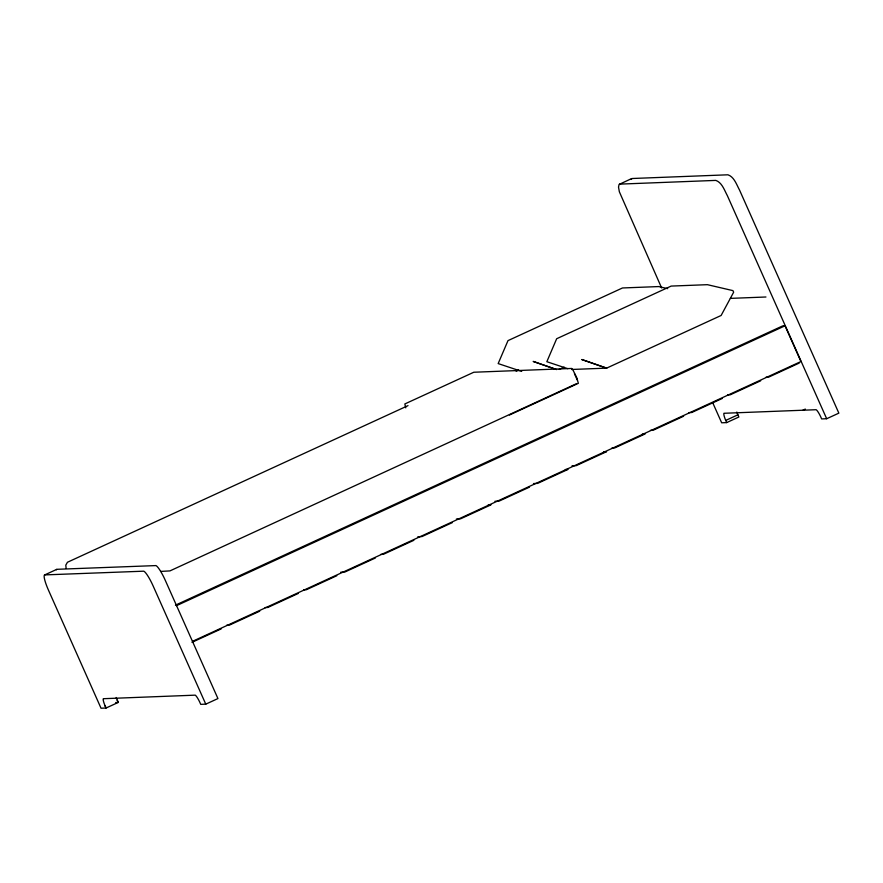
<?xml version="1.0" encoding="UTF-8"?>
<svg xmlns="http://www.w3.org/2000/svg" width="883" height="883" viewBox="0 0 883 883"><rect width="100%" height="100%" fill="white"/><g stroke="black" fill="none" stroke-linecap="round" stroke-linejoin="round"><path stroke-width="1.32" d="M630.904 179.47L632.349 178.498L727.945 174.801C734.203 176.887 736.61 184.724 739.557 190.099L838.85 413.134L826.676 418.73L821.654 418.917L820.517 416.39A9.018 1.545 65.3 0 0 816.157 409.712L723.939 413.277A9.018 1.545 65.3 0 0 725.572 420.065L726.687 422.593L738.861 416.997L737.746 414.469A9.018 1.545 65.3 0 1 736.83 412.063M576.4 383.73L169.933 570.904L160.75 571.411M631.731 178.532L619.071 184.459L618.519 187.097L619.358 191.788L661.632 287.968M408.001 405.639L67.45 562.261L65.795 565.153L66.126 568.332M44.503 575.01L56.667 569.414M516.125 371.18L518.63 370.032M559.182 369.436L564.16 367.151M509.403 415.032L578.365 383.321L576.731 377.604L572.614 369.348L571.742 368.454L473.807 372.24L404.844 403.95L405.761 407.847M175.463 605.153L782.68 325.904L785.031 325.805L800.936 361.544L192.472 641.367M176.567 605.639L785.031 325.805M191.975 642.338L221.192 628.906M259.723 611.191L229.304 625.175L226.556 625.285M298.255 593.464L267.836 607.46L265.088 607.559M336.798 575.738L306.368 589.734L303.62 589.844M375.33 558.023L344.911 572.007L340.783 572.173M413.862 540.297L383.443 554.292L380.694 554.392M452.405 522.57L421.975 536.566L417.858 536.721M529.48 487.129L499.05 501.125L494.933 501.279M683.619 416.235L653.199 430.231L650.451 430.341M722.151 398.52L691.731 412.504L688.983 412.615M760.693 380.794L730.263 394.789L727.526 394.889M799.225 363.068L768.806 377.063L766.058 377.173M725.727 420.418L737.89 414.822M802.901 410.198L805.329 409.072M117.262 700.252L118.223 702.427L106.059 708.023L104.934 705.495A9.018 1.545 65.3 0 1 103.311 698.707L195.242 695.153A9.018 1.545 65.3 0 1 199.602 701.83L200.739 704.358L205.772 704.159L217.935 698.563L165.529 580.859A16.711 2.87 65.3 0 0 155.949 565.584L57.042 569.303A16.711 2.87 65.3 0 0 56.424 569.8M619.557 184.128L715.771 180.397C722.029 182.483 724.446 190.32 727.382 195.706L826.676 418.73M730.396 298.377L765.958 296.997M571.577 369.48L606.61 368.134L721.124 315.474L733.652 292.207L732.945 290.628L707.415 284.679L671.168 286.081L556.665 338.741L546.842 361.71L567.758 368.664M726.687 422.593L721.665 422.791L712.68 402.626M642.338 434.072L645.087 433.961L614.656 447.957L611.908 448.056M603.795 451.787L606.544 451.688L576.124 465.672L572.007 465.838M565.263 469.513L568.012 469.403L537.592 483.398L533.464 483.553M488.189 504.955L490.937 504.855L460.518 518.84L456.401 519.005M115.706 702.515L118.223 702.427L117.108 699.888A9.018 1.545 65.3 0 1 116.203 697.493M667.669 288.642L658.74 286.567L622.493 287.968L507.99 340.628L498.167 363.586L521.698 371.412M556.654 369.58L533.166 361.423L554.226 368.719M574.436 373.675L577.228 379.911M205.772 704.159L153.355 586.455A16.711 2.87 65.3 0 0 143.774 571.18L44.867 574.899A16.711 2.87 65.3 0 0 48.62 590.506L101.026 708.21L106.059 708.023L105.088 705.848M606.61 368.134L581.842 359.536L606.61 368.134"/></g></svg>
